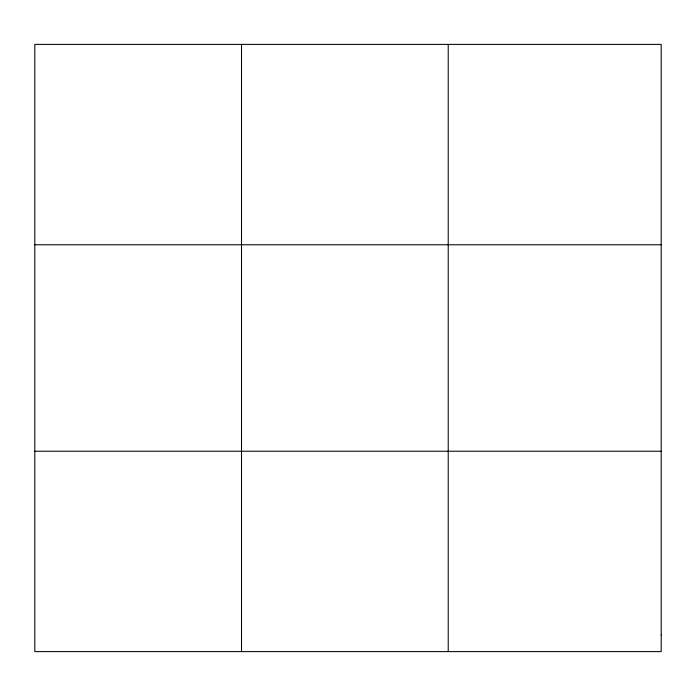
<?xml version="1.0" encoding="UTF-8"?>
<svg xmlns="http://www.w3.org/2000/svg" width="696" height="696" viewBox="0 0 696 696"><rect width="100%" height="100%" fill="white"/><g stroke="black" fill="none" stroke-linecap="round" stroke-linejoin="round"><path stroke-width="1.04" d="M241.512 651.613L241.512 44.387M448.224 651.613L448.224 44.387M34.8 244.775L661.2 244.775M34.8 451.225L661.2 451.225M661.2 634.909L661.2 651.613L34.8 651.613L34.8 44.387L661.2 44.387L661.2 634.909"/></g></svg>
